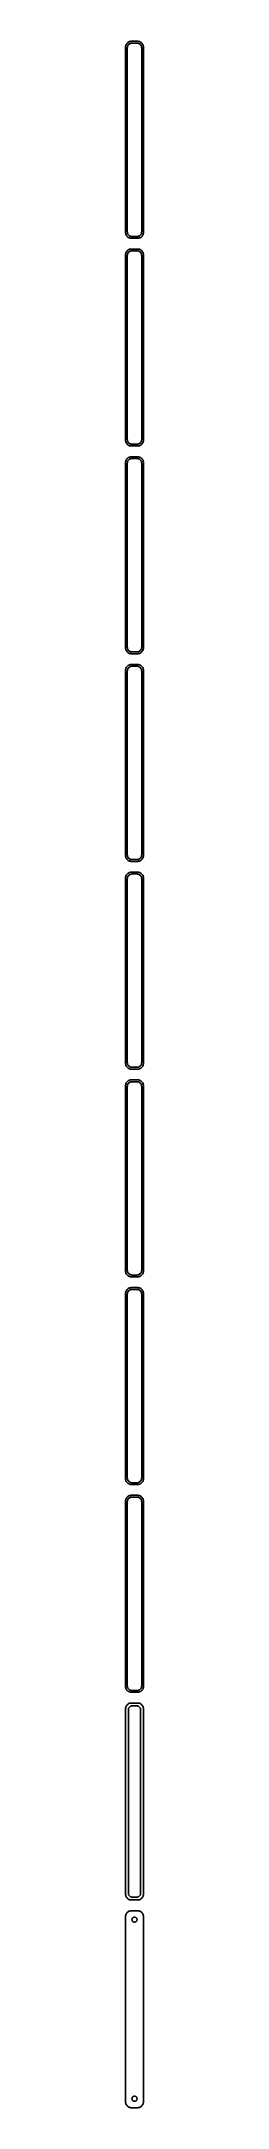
# Model space of a CAD drawing. Header units: metres. Extents: x -8 to 8, y 1658 to 3388.
import ezdxf

# ---------------------------------------------------------------- set-up
doc = ezdxf.new("R2010")
doc.units = ezdxf.units.M

msp = doc.modelspace()

# ---------------------------------------------------------------- linework, layer by layer
for p, q in [((-7.46057, 3384.13), (-7.5, 3383.5)), ((-7.5, 3383.5), (-7.5, 3228.5)), ((-7.34291, 3384.74), (-7.46057, 3384.13)), ((-7.14888, 3385.34), (-7.34291, 3384.74)), ((-6.88153, 3385.91), (-7.14888, 3385.34)), ((-6.54507, 3386.44), (-6.88153, 3385.91)), ((-6.14484, 3386.92), (-6.54507, 3386.44)), ((-5.68712, 3387.35), (-6.14484, 3386.92)), ((-6, 3383), (-5.96844, 3383.5)), ((-6, 3229), (-6, 3383)), ((-5.96844, 3383.5), (-5.87433, 3383.99)), ((-5.87433, 3383.99), (-5.7191, 3384.47)), ((-5.7191, 3384.47), (-5.50522, 3384.93)), ((-5.17912, 3387.72), (-5.68712, 3387.35)), ((-5.50522, 3384.93), (-5.23605, 3385.35)), ((-5.23605, 3385.35), (-4.91586, 3385.74)), ((-4.62889, 3388.02), (-5.17912, 3387.72)), ((-4.91586, 3385.74), (-4.54968, 3386.08)), ((-4.04507, 3388.26), (-4.62889, 3388.02)), ((-4.54968, 3386.08), (-4.1433, 3386.38)), ((-4.1433, 3386.38), (-3.70311, 3386.62)), ((-3.4369, 3388.41), (-4.04507, 3388.26)), ((-3.70311, 3386.62), (-3.23605, 3386.8)), ((-2.81395, 3388.49), (-3.4369, 3388.41)), ((-3.23605, 3386.8), (-2.74951, 3386.93)), ((2.81395, 3388.49), (-2.81395, 3388.49)), ((-2.74951, 3386.93), (-2.25116, 3386.99)), ((-2.25116, 3386.99), (2.25116, 3386.99)), ((2.25116, 3386.99), (2.74951, 3386.93)), ((2.74951, 3386.93), (3.23605, 3386.8)), ((3.4369, 3388.41), (2.81395, 3388.49)), ((3.23605, 3386.8), (3.70311, 3386.62)), ((4.04507, 3388.26), (3.4369, 3388.41)), ((3.70311, 3386.62), (4.1433, 3386.38)), ((4.62889, 3388.02), (4.04507, 3388.26)), ((4.1433, 3386.38), (4.54968, 3386.08)), ((4.54968, 3386.08), (4.91586, 3385.74)), ((5.17912, 3387.72), (4.62889, 3388.02)), ((4.91586, 3385.74), (5.23605, 3385.35)), ((5.68712, 3387.35), (5.17912, 3387.72)), ((5.23605, 3385.35), (5.50522, 3384.93)), ((5.50522, 3384.93), (5.7191, 3384.47)), ((6.14484, 3386.92), (5.68712, 3387.35)), ((5.7191, 3384.47), (5.87433, 3383.99)), ((5.87433, 3383.99), (5.96844, 3383.5)), ((5.96844, 3383.5), (6, 3383)), ((6, 3383), (6, 3229)), ((6.54507, 3386.44), (6.14484, 3386.92)), ((6.88153, 3385.91), (6.54507, 3386.44)), ((7.14888, 3385.34), (6.88153, 3385.91)), ((7.34291, 3384.74), (7.14888, 3385.34)), ((7.46057, 3384.13), (7.34291, 3384.74)), ((7.5, 3383.5), (7.46057, 3384.13)), ((7.5, 3228.5), (7.5, 3383.5)), ((-7.5, 3228.5), (-7.46057, 3227.87)), ((-7.46057, 3227.87), (-7.34291, 3227.26)), ((-7.34291, 3227.26), (-7.14888, 3226.66)), ((-7.14888, 3226.66), (-6.88153, 3226.09)), ((-6.88153, 3226.09), (-6.54507, 3225.56)), ((-6.54507, 3225.56), (-6.14484, 3225.08)), ((-6.14484, 3225.08), (-5.68712, 3224.65)), ((-5.96844, 3228.5), (-6, 3229)), ((-5.87433, 3228.01), (-5.96844, 3228.5)), ((-5.7191, 3227.53), (-5.87433, 3228.01)), ((-5.50522, 3227.07), (-5.7191, 3227.53)), ((-5.68712, 3224.65), (-5.17912, 3224.28)), ((-5.23605, 3226.65), (-5.50522, 3227.07)), ((-4.91586, 3226.26), (-5.23605, 3226.65)), ((-5.17912, 3224.28), (-4.62889, 3223.98)), ((-4.54968, 3225.92), (-4.91586, 3226.26)), ((-4.62889, 3223.98), (-4.04507, 3223.74)), ((-4.1433, 3225.62), (-4.54968, 3225.92)), ((-3.70311, 3225.38), (-4.1433, 3225.62)), ((-4.04507, 3223.74), (-3.4369, 3223.59)), ((-3.23605, 3225.2), (-3.70311, 3225.38)), ((-3.4369, 3223.59), (-2.81395, 3223.51)), ((-2.74951, 3225.07), (-3.23605, 3225.2)), ((-2.81395, 3223.51), (2.81395, 3223.51)), ((-2.25116, 3225.01), (-2.74951, 3225.07)), ((2.25116, 3225.01), (-2.25116, 3225.01)), ((2.74951, 3225.07), (2.25116, 3225.01)), ((3.23605, 3225.2), (2.74951, 3225.07)), ((2.81395, 3223.51), (3.4369, 3223.59)), ((3.70311, 3225.38), (3.23605, 3225.2)), ((3.4369, 3223.59), (4.04507, 3223.74)), ((4.1433, 3225.62), (3.70311, 3225.38)), ((4.04507, 3223.74), (4.62889, 3223.98)), ((4.54968, 3225.92), (4.1433, 3225.62)), ((4.91586, 3226.26), (4.54968, 3225.92)), ((4.62889, 3223.98), (5.17912, 3224.28)), ((5.23605, 3226.65), (4.91586, 3226.26)), ((5.17912, 3224.28), (5.68712, 3224.65)), ((5.50522, 3227.07), (5.23605, 3226.65)), ((5.7191, 3227.53), (5.50522, 3227.07)), ((5.68712, 3224.65), (6.14484, 3225.08)), ((5.87433, 3228.01), (5.7191, 3227.53)), ((5.96844, 3228.5), (5.87433, 3228.01)), ((6, 3229), (5.96844, 3228.5)), ((6.14484, 3225.08), (6.54507, 3225.56)), ((6.54507, 3225.56), (6.88153, 3226.09)), ((6.88153, 3226.09), (7.14888, 3226.66)), ((7.14888, 3226.66), (7.34291, 3227.26)), ((7.34291, 3227.26), (7.46057, 3227.87)), ((7.46057, 3227.87), (7.5, 3228.5)), ((-7.46057, 3210.13), (-7.5, 3209.5)), ((-7.5, 3209.5), (-7.5, 3054.5)), ((-7.34291, 3210.74), (-7.46057, 3210.13)), ((-7.14888, 3211.34), (-7.34291, 3210.74)), ((-6.88153, 3211.91), (-7.14888, 3211.34)), ((-6.54507, 3212.44), (-6.88153, 3211.91)), ((-6.14484, 3212.92), (-6.54507, 3212.44)), ((-5.68712, 3213.35), (-6.14484, 3212.92)), ((-6, 3209), (-5.96844, 3209.5)), ((-6, 3055), (-6, 3209)), ((-5.96844, 3209.5), (-5.87433, 3209.99)), ((-5.87433, 3209.99), (-5.7191, 3210.47)), ((-5.7191, 3210.47), (-5.50522, 3210.93)), ((-5.17912, 3213.72), (-5.68712, 3213.35)), ((-5.50522, 3210.93), (-5.23605, 3211.35)), ((-5.23605, 3211.35), (-4.91586, 3211.74)), ((-4.62889, 3214.02), (-5.17912, 3213.72)), ((-4.91586, 3211.74), (-4.54968, 3212.08)), ((-4.04507, 3214.26), (-4.62889, 3214.02)), ((-4.54968, 3212.08), (-4.1433, 3212.38)), ((-4.1433, 3212.38), (-3.70311, 3212.62)), ((-3.4369, 3214.41), (-4.04507, 3214.26)), ((-3.70311, 3212.62), (-3.23605, 3212.8)), ((-2.81395, 3214.49), (-3.4369, 3214.41)), ((-3.23605, 3212.8), (-2.74951, 3212.93)), ((2.81395, 3214.49), (-2.81395, 3214.49)), ((-2.74951, 3212.93), (-2.25116, 3212.99)), ((-2.25116, 3212.99), (2.25116, 3212.99)), ((2.25116, 3212.99), (2.74951, 3212.93)), ((2.74951, 3212.93), (3.23605, 3212.8)), ((3.4369, 3214.41), (2.81395, 3214.49)), ((3.23605, 3212.8), (3.70311, 3212.62)), ((4.04507, 3214.26), (3.4369, 3214.41)), ((3.70311, 3212.62), (4.1433, 3212.38)), ((4.62889, 3214.02), (4.04507, 3214.26)), ((4.1433, 3212.38), (4.54968, 3212.08)), ((4.54968, 3212.08), (4.91586, 3211.74)), ((5.17912, 3213.72), (4.62889, 3214.02)), ((4.91586, 3211.74), (5.23605, 3211.35)), ((5.68712, 3213.35), (5.17912, 3213.72)), ((5.23605, 3211.35), (5.50522, 3210.93)), ((5.50522, 3210.93), (5.7191, 3210.47)), ((6.14484, 3212.92), (5.68712, 3213.35)), ((5.7191, 3210.47), (5.87433, 3209.99)), ((5.87433, 3209.99), (5.96844, 3209.5)), ((5.96844, 3209.5), (6, 3209)), ((6, 3209), (6, 3055)), ((6.54507, 3212.44), (6.14484, 3212.92)), ((6.88153, 3211.91), (6.54507, 3212.44)), ((7.14888, 3211.34), (6.88153, 3211.91)), ((7.34291, 3210.74), (7.14888, 3211.34)), ((7.46057, 3210.13), (7.34291, 3210.74)), ((7.5, 3209.5), (7.46057, 3210.13)), ((7.5, 3054.5), (7.5, 3209.5)), ((-7.5, 3054.5), (-7.46057, 3053.87)), ((-7.46057, 3053.87), (-7.34291, 3053.26)), ((-7.34291, 3053.26), (-7.14888, 3052.66)), ((-7.14888, 3052.66), (-6.88153, 3052.09)), ((-6.88153, 3052.09), (-6.54507, 3051.56)), ((-6.54507, 3051.56), (-6.14484, 3051.08)), ((-6.14484, 3051.08), (-5.68712, 3050.65)), ((-5.96844, 3054.5), (-6, 3055)), ((-5.87433, 3054.01), (-5.96844, 3054.5)), ((-5.7191, 3053.53), (-5.87433, 3054.01)), ((-5.50522, 3053.07), (-5.7191, 3053.53)), ((-5.68712, 3050.65), (-5.17912, 3050.28)), ((-5.23605, 3052.65), (-5.50522, 3053.07)), ((-4.91586, 3052.26), (-5.23605, 3052.65)), ((-5.17912, 3050.28), (-4.62889, 3049.98)), ((-4.54968, 3051.92), (-4.91586, 3052.26)), ((-4.62889, 3049.98), (-4.04507, 3049.74)), ((-4.1433, 3051.62), (-4.54968, 3051.92)), ((-3.70311, 3051.38), (-4.1433, 3051.62)), ((-4.04507, 3049.74), (-3.4369, 3049.59)), ((-3.23605, 3051.2), (-3.70311, 3051.38)), ((-3.4369, 3049.59), (-2.81395, 3049.51)), ((-2.74951, 3051.07), (-3.23605, 3051.2)), ((-2.81395, 3049.51), (2.81395, 3049.51)), ((-2.25116, 3051.01), (-2.74951, 3051.07)), ((2.25116, 3051.01), (-2.25116, 3051.01)), ((2.74951, 3051.07), (2.25116, 3051.01)), ((3.23605, 3051.2), (2.74951, 3051.07)), ((2.81395, 3049.51), (3.4369, 3049.59)), ((3.70311, 3051.38), (3.23605, 3051.2)), ((3.4369, 3049.59), (4.04507, 3049.74)), ((4.1433, 3051.62), (3.70311, 3051.38)), ((4.04507, 3049.74), (4.62889, 3049.98)), ((4.54968, 3051.92), (4.1433, 3051.62)), ((4.91586, 3052.26), (4.54968, 3051.92)), ((4.62889, 3049.98), (5.17912, 3050.28)), ((5.23605, 3052.65), (4.91586, 3052.26)), ((5.17912, 3050.28), (5.68712, 3050.65)), ((5.50522, 3053.07), (5.23605, 3052.65)), ((5.7191, 3053.53), (5.50522, 3053.07)), ((5.68712, 3050.65), (6.14484, 3051.08)), ((5.87433, 3054.01), (5.7191, 3053.53)), ((5.96844, 3054.5), (5.87433, 3054.01)), ((6, 3055), (5.96844, 3054.5)), ((6.14484, 3051.08), (6.54507, 3051.56)), ((6.54507, 3051.56), (6.88153, 3052.09)), ((6.88153, 3052.09), (7.14888, 3052.66)), ((7.14888, 3052.66), (7.34291, 3053.26)), ((7.34291, 3053.26), (7.46057, 3053.87)), ((7.46057, 3053.87), (7.5, 3054.5)), ((-7.46057, 3036.13), (-7.5, 3035.5)), ((-7.5, 3035.5), (-7.5, 2880.5)), ((-7.34291, 3036.74), (-7.46057, 3036.13)), ((-7.14888, 3037.34), (-7.34291, 3036.74)), ((-6.88153, 3037.91), (-7.14888, 3037.34)), ((-6.54507, 3038.44), (-6.88153, 3037.91)), ((-6.14484, 3038.92), (-6.54507, 3038.44)), ((-5.68712, 3039.35), (-6.14484, 3038.92)), ((-6, 3035), (-5.96844, 3035.5)), ((-6, 2881), (-6, 3035)), ((-5.96844, 3035.5), (-5.87433, 3035.99)), ((-5.87433, 3035.99), (-5.7191, 3036.47)), ((-5.7191, 3036.47), (-5.50522, 3036.93)), ((-5.17912, 3039.72), (-5.68712, 3039.35)), ((-5.50522, 3036.93), (-5.23605, 3037.35)), ((-5.23605, 3037.35), (-4.91586, 3037.74)), ((-4.62889, 3040.02), (-5.17912, 3039.72)), ((-4.91586, 3037.74), (-4.54968, 3038.08)), ((-4.04507, 3040.26), (-4.62889, 3040.02)), ((-4.54968, 3038.08), (-4.1433, 3038.38)), ((-4.1433, 3038.38), (-3.70311, 3038.62)), ((-3.4369, 3040.41), (-4.04507, 3040.26)), ((-3.70311, 3038.62), (-3.23605, 3038.8)), ((-2.81395, 3040.49), (-3.4369, 3040.41)), ((-3.23605, 3038.8), (-2.74951, 3038.93)), ((2.81395, 3040.49), (-2.81395, 3040.49)), ((-2.74951, 3038.93), (-2.25116, 3038.99)), ((-2.25116, 3038.99), (2.25116, 3038.99)), ((2.25116, 3038.99), (2.74951, 3038.93)), ((2.74951, 3038.93), (3.23605, 3038.8)), ((3.4369, 3040.41), (2.81395, 3040.49)), ((3.23605, 3038.8), (3.70311, 3038.62)), ((4.04507, 3040.26), (3.4369, 3040.41)), ((3.70311, 3038.62), (4.1433, 3038.38)), ((4.62889, 3040.02), (4.04507, 3040.26)), ((4.1433, 3038.38), (4.54968, 3038.08)), ((4.54968, 3038.08), (4.91586, 3037.74)), ((5.17912, 3039.72), (4.62889, 3040.02)), ((4.91586, 3037.74), (5.23605, 3037.35)), ((5.68712, 3039.35), (5.17912, 3039.72)), ((5.23605, 3037.35), (5.50522, 3036.93)), ((5.50522, 3036.93), (5.7191, 3036.47)), ((6.14484, 3038.92), (5.68712, 3039.35)), ((5.7191, 3036.47), (5.87433, 3035.99)), ((5.87433, 3035.99), (5.96844, 3035.5)), ((5.96844, 3035.5), (6, 3035)), ((6, 3035), (6, 2881)), ((6.54507, 3038.44), (6.14484, 3038.92)), ((6.88153, 3037.91), (6.54507, 3038.44)), ((7.14888, 3037.34), (6.88153, 3037.91)), ((7.34291, 3036.74), (7.14888, 3037.34)), ((7.46057, 3036.13), (7.34291, 3036.74)), ((7.5, 3035.5), (7.46057, 3036.13)), ((7.5, 2880.5), (7.5, 3035.5)), ((-7.5, 2880.5), (-7.46057, 2879.87)), ((-7.46057, 2879.87), (-7.34291, 2879.26)), ((-7.34291, 2879.26), (-7.14888, 2878.66)), ((-7.14888, 2878.66), (-6.88153, 2878.09)), ((-6.88153, 2878.09), (-6.54507, 2877.56)), ((-6.54507, 2877.56), (-6.14484, 2877.08)), ((-6.14484, 2877.08), (-5.68712, 2876.65)), ((-5.96844, 2880.5), (-6, 2881)), ((-5.87433, 2880.01), (-5.96844, 2880.5)), ((-5.7191, 2879.53), (-5.87433, 2880.01)), ((-5.50522, 2879.07), (-5.7191, 2879.53)), ((-5.68712, 2876.65), (-5.17912, 2876.28)), ((-5.23605, 2878.65), (-5.50522, 2879.07)), ((-4.91586, 2878.26), (-5.23605, 2878.65)), ((-5.17912, 2876.28), (-4.62889, 2875.98)), ((-4.54968, 2877.92), (-4.91586, 2878.26)), ((-4.62889, 2875.98), (-4.04507, 2875.74)), ((-4.1433, 2877.62), (-4.54968, 2877.92)), ((-3.70311, 2877.38), (-4.1433, 2877.62)), ((-4.04507, 2875.74), (-3.4369, 2875.59)), ((-3.23605, 2877.2), (-3.70311, 2877.38)), ((-3.4369, 2875.59), (-2.81395, 2875.51)), ((-2.74951, 2877.07), (-3.23605, 2877.2)), ((-2.81395, 2875.51), (2.81395, 2875.51)), ((-2.25116, 2877.01), (-2.74951, 2877.07)), ((2.25116, 2877.01), (-2.25116, 2877.01)), ((2.74951, 2877.07), (2.25116, 2877.01)), ((3.23605, 2877.2), (2.74951, 2877.07)), ((2.81395, 2875.51), (3.4369, 2875.59)), ((3.70311, 2877.38), (3.23605, 2877.2)), ((3.4369, 2875.59), (4.04507, 2875.74)), ((4.1433, 2877.62), (3.70311, 2877.38)), ((4.04507, 2875.74), (4.62889, 2875.98)), ((4.54968, 2877.92), (4.1433, 2877.62)), ((4.91586, 2878.26), (4.54968, 2877.92)), ((4.62889, 2875.98), (5.17912, 2876.28)), ((5.23605, 2878.65), (4.91586, 2878.26)), ((5.17912, 2876.28), (5.68712, 2876.65)), ((5.50522, 2879.07), (5.23605, 2878.65)), ((5.7191, 2879.53), (5.50522, 2879.07)), ((5.68712, 2876.65), (6.14484, 2877.08)), ((5.87433, 2880.01), (5.7191, 2879.53)), ((5.96844, 2880.5), (5.87433, 2880.01)), ((6, 2881), (5.96844, 2880.5)), ((6.14484, 2877.08), (6.54507, 2877.56)), ((6.54507, 2877.56), (6.88153, 2878.09)), ((6.88153, 2878.09), (7.14888, 2878.66)), ((7.14888, 2878.66), (7.34291, 2879.26)), ((7.34291, 2879.26), (7.46057, 2879.87)), ((7.46057, 2879.87), (7.5, 2880.5)), ((-7.46057, 2862.13), (-7.5, 2861.5)), ((-7.5, 2861.5), (-7.5, 2706.5)), ((-7.34291, 2862.74), (-7.46057, 2862.13)), ((-7.14888, 2863.34), (-7.34291, 2862.74)), ((-6.88153, 2863.91), (-7.14888, 2863.34)), ((-6.54507, 2864.44), (-6.88153, 2863.91)), ((-6.14484, 2864.92), (-6.54507, 2864.44)), ((-5.68712, 2865.35), (-6.14484, 2864.92)), ((-6, 2861), (-5.96844, 2861.5)), ((-6, 2707), (-6, 2861)), ((-5.96844, 2861.5), (-5.87433, 2861.99)), ((-5.87433, 2861.99), (-5.7191, 2862.47)), ((-5.7191, 2862.47), (-5.50522, 2862.93)), ((-5.17912, 2865.72), (-5.68712, 2865.35)), ((-5.50522, 2862.93), (-5.23605, 2863.35)), ((-5.23605, 2863.35), (-4.91586, 2863.74)), ((-4.62889, 2866.02), (-5.17912, 2865.72)), ((-4.91586, 2863.74), (-4.54968, 2864.08)), ((-4.04507, 2866.26), (-4.62889, 2866.02)), ((-4.54968, 2864.08), (-4.1433, 2864.38)), ((-4.1433, 2864.38), (-3.70311, 2864.62)), ((-3.4369, 2866.41), (-4.04507, 2866.26)), ((-3.70311, 2864.62), (-3.23605, 2864.8)), ((-2.81395, 2866.49), (-3.4369, 2866.41)), ((-3.23605, 2864.8), (-2.74951, 2864.93)), ((2.81395, 2866.49), (-2.81395, 2866.49)), ((-2.74951, 2864.93), (-2.25116, 2864.99)), ((-2.25116, 2864.99), (2.25116, 2864.99)), ((2.25116, 2864.99), (2.74951, 2864.93)), ((2.74951, 2864.93), (3.23605, 2864.8)), ((3.4369, 2866.41), (2.81395, 2866.49)), ((3.23605, 2864.8), (3.70311, 2864.62)), ((4.04507, 2866.26), (3.4369, 2866.41)), ((3.70311, 2864.62), (4.1433, 2864.38)), ((4.62889, 2866.02), (4.04507, 2866.26)), ((4.1433, 2864.38), (4.54968, 2864.08)), ((4.54968, 2864.08), (4.91586, 2863.74)), ((5.17912, 2865.72), (4.62889, 2866.02)), ((4.91586, 2863.74), (5.23605, 2863.35)), ((5.68712, 2865.35), (5.17912, 2865.72)), ((5.23605, 2863.35), (5.50522, 2862.93)), ((5.50522, 2862.93), (5.7191, 2862.47)), ((6.14484, 2864.92), (5.68712, 2865.35)), ((5.7191, 2862.47), (5.87433, 2861.99)), ((5.87433, 2861.99), (5.96844, 2861.5)), ((5.96844, 2861.5), (6, 2861)), ((6, 2861), (6, 2707)), ((6.54507, 2864.44), (6.14484, 2864.92)), ((6.88153, 2863.91), (6.54507, 2864.44)), ((7.14888, 2863.34), (6.88153, 2863.91)), ((7.34291, 2862.74), (7.14888, 2863.34)), ((7.46057, 2862.13), (7.34291, 2862.74)), ((7.5, 2861.5), (7.46057, 2862.13)), ((7.5, 2706.5), (7.5, 2861.5)), ((-7.5, 2706.5), (-7.46057, 2705.87)), ((-7.46057, 2705.87), (-7.34291, 2705.26)), ((-7.34291, 2705.26), (-7.14888, 2704.66)), ((-7.14888, 2704.66), (-6.88153, 2704.09)), ((-6.88153, 2704.09), (-6.54507, 2703.56)), ((-6.54507, 2703.56), (-6.14484, 2703.08)), ((-6.14484, 2703.08), (-5.68712, 2702.65)), ((-5.96844, 2706.5), (-6, 2707)), ((-5.87433, 2706.01), (-5.96844, 2706.5)), ((-5.7191, 2705.53), (-5.87433, 2706.01)), ((-5.50522, 2705.07), (-5.7191, 2705.53)), ((-5.68712, 2702.65), (-5.17912, 2702.28)), ((-5.23605, 2704.65), (-5.50522, 2705.07)), ((-4.91586, 2704.26), (-5.23605, 2704.65)), ((-5.17912, 2702.28), (-4.62889, 2701.98)), ((-4.54968, 2703.92), (-4.91586, 2704.26)), ((-4.62889, 2701.98), (-4.04507, 2701.74)), ((-4.1433, 2703.62), (-4.54968, 2703.92)), ((-3.70311, 2703.38), (-4.1433, 2703.62)), ((-4.04507, 2701.74), (-3.4369, 2701.59)), ((-3.23605, 2703.2), (-3.70311, 2703.38)), ((-3.4369, 2701.59), (-2.81395, 2701.51)), ((-2.74951, 2703.07), (-3.23605, 2703.2)), ((-2.81395, 2701.51), (2.81395, 2701.51)), ((-2.25116, 2703.01), (-2.74951, 2703.07)), ((2.25116, 2703.01), (-2.25116, 2703.01)), ((2.74951, 2703.07), (2.25116, 2703.01)), ((3.23605, 2703.2), (2.74951, 2703.07)), ((2.81395, 2701.51), (3.4369, 2701.59)), ((3.70311, 2703.38), (3.23605, 2703.2)), ((3.4369, 2701.59), (4.04507, 2701.74)), ((4.1433, 2703.62), (3.70311, 2703.38)), ((4.04507, 2701.74), (4.62889, 2701.98)), ((4.54968, 2703.92), (4.1433, 2703.62)), ((4.91586, 2704.26), (4.54968, 2703.92)), ((4.62889, 2701.98), (5.17912, 2702.28)), ((5.23605, 2704.65), (4.91586, 2704.26)), ((5.17912, 2702.28), (5.68712, 2702.65)), ((5.50522, 2705.07), (5.23605, 2704.65)), ((5.7191, 2705.53), (5.50522, 2705.07)), ((5.68712, 2702.65), (6.14484, 2703.08)), ((5.87433, 2706.01), (5.7191, 2705.53)), ((5.96844, 2706.5), (5.87433, 2706.01)), ((6, 2707), (5.96844, 2706.5)), ((6.14484, 2703.08), (6.54507, 2703.56)), ((6.54507, 2703.56), (6.88153, 2704.09)), ((6.88153, 2704.09), (7.14888, 2704.66)), ((7.14888, 2704.66), (7.34291, 2705.26)), ((7.34291, 2705.26), (7.46057, 2705.87)), ((7.46057, 2705.87), (7.5, 2706.5)), ((-7.46057, 2688.13), (-7.5, 2687.5)), ((-7.5, 2687.5), (-7.5, 2532.5)), ((-7.34291, 2688.74), (-7.46057, 2688.13)), ((-7.14888, 2689.34), (-7.34291, 2688.74)), ((-6.88153, 2689.91), (-7.14888, 2689.34)), ((-6.54507, 2690.44), (-6.88153, 2689.91)), ((-6.14484, 2690.92), (-6.54507, 2690.44)), ((-5.68712, 2691.35), (-6.14484, 2690.92)), ((-6, 2687), (-5.96844, 2687.5)), ((-6, 2533), (-6, 2687)), ((-5.96844, 2687.5), (-5.87433, 2687.99)), ((-5.87433, 2687.99), (-5.7191, 2688.47)), ((-5.7191, 2688.47), (-5.50522, 2688.93)), ((-5.17912, 2691.72), (-5.68712, 2691.35)), ((-5.50522, 2688.93), (-5.23605, 2689.35)), ((-5.23605, 2689.35), (-4.91586, 2689.74)), ((-4.62889, 2692.02), (-5.17912, 2691.72)), ((-4.91586, 2689.74), (-4.54968, 2690.08)), ((-4.04507, 2692.26), (-4.62889, 2692.02)), ((-4.54968, 2690.08), (-4.1433, 2690.38)), ((-4.1433, 2690.38), (-3.70311, 2690.62)), ((-3.4369, 2692.41), (-4.04507, 2692.26)), ((-3.70311, 2690.62), (-3.23605, 2690.8)), ((-2.81395, 2692.49), (-3.4369, 2692.41)), ((-3.23605, 2690.8), (-2.74951, 2690.93)), ((2.81395, 2692.49), (-2.81395, 2692.49)), ((-2.74951, 2690.93), (-2.25116, 2690.99)), ((-2.25116, 2690.99), (2.25116, 2690.99)), ((2.25116, 2690.99), (2.74951, 2690.93)), ((2.74951, 2690.93), (3.23605, 2690.8)), ((3.4369, 2692.41), (2.81395, 2692.49)), ((3.23605, 2690.8), (3.70311, 2690.62)), ((4.04507, 2692.26), (3.4369, 2692.41)), ((3.70311, 2690.62), (4.1433, 2690.38)), ((4.62889, 2692.02), (4.04507, 2692.26)), ((4.1433, 2690.38), (4.54968, 2690.08)), ((4.54968, 2690.08), (4.91586, 2689.74)), ((5.17912, 2691.72), (4.62889, 2692.02)), ((4.91586, 2689.74), (5.23605, 2689.35)), ((5.68712, 2691.35), (5.17912, 2691.72)), ((5.23605, 2689.35), (5.50522, 2688.93)), ((5.50522, 2688.93), (5.7191, 2688.47)), ((6.14484, 2690.92), (5.68712, 2691.35)), ((5.7191, 2688.47), (5.87433, 2687.99)), ((5.87433, 2687.99), (5.96844, 2687.5)), ((5.96844, 2687.5), (6, 2687)), ((6, 2687), (6, 2533)), ((6.54507, 2690.44), (6.14484, 2690.92)), ((6.88153, 2689.91), (6.54507, 2690.44)), ((7.14888, 2689.34), (6.88153, 2689.91)), ((7.34291, 2688.74), (7.14888, 2689.34)), ((7.46057, 2688.13), (7.34291, 2688.74)), ((7.5, 2687.5), (7.46057, 2688.13)), ((7.5, 2532.5), (7.5, 2687.5)), ((-7.5, 2532.5), (-7.46057, 2531.87)), ((-7.46057, 2531.87), (-7.34291, 2531.26)), ((-7.34291, 2531.26), (-7.14888, 2530.66)), ((-7.14888, 2530.66), (-6.88153, 2530.09)), ((-6.88153, 2530.09), (-6.54507, 2529.56)), ((-6.54507, 2529.56), (-6.14484, 2529.08)), ((-6.14484, 2529.08), (-5.68712, 2528.65)), ((-5.96844, 2532.5), (-6, 2533)), ((-5.87433, 2532.01), (-5.96844, 2532.5)), ((-5.7191, 2531.53), (-5.87433, 2532.01)), ((-5.50522, 2531.07), (-5.7191, 2531.53)), ((-5.68712, 2528.65), (-5.17912, 2528.28)), ((-5.23605, 2530.65), (-5.50522, 2531.07)), ((-4.91586, 2530.26), (-5.23605, 2530.65)), ((-5.17912, 2528.28), (-4.62889, 2527.98)), ((-4.54968, 2529.92), (-4.91586, 2530.26)), ((-4.62889, 2527.98), (-4.04507, 2527.74)), ((-4.1433, 2529.62), (-4.54968, 2529.92)), ((-3.70311, 2529.38), (-4.1433, 2529.62)), ((-4.04507, 2527.74), (-3.4369, 2527.59)), ((-3.23605, 2529.2), (-3.70311, 2529.38)), ((-3.4369, 2527.59), (-2.81395, 2527.51)), ((-2.74951, 2529.07), (-3.23605, 2529.2)), ((-2.81395, 2527.51), (2.81395, 2527.51)), ((-2.25116, 2529.01), (-2.74951, 2529.07)), ((2.25116, 2529.01), (-2.25116, 2529.01)), ((2.74951, 2529.07), (2.25116, 2529.01)), ((3.23605, 2529.2), (2.74951, 2529.07)), ((2.81395, 2527.51), (3.4369, 2527.59)), ((3.70311, 2529.38), (3.23605, 2529.2)), ((3.4369, 2527.59), (4.04507, 2527.74)), ((4.1433, 2529.62), (3.70311, 2529.38)), ((4.04507, 2527.74), (4.62889, 2527.98)), ((4.54968, 2529.92), (4.1433, 2529.62)), ((4.91586, 2530.26), (4.54968, 2529.92)), ((4.62889, 2527.98), (5.17912, 2528.28)), ((5.23605, 2530.65), (4.91586, 2530.26)), ((5.17912, 2528.28), (5.68712, 2528.65)), ((5.50522, 2531.07), (5.23605, 2530.65)), ((5.7191, 2531.53), (5.50522, 2531.07)), ((5.68712, 2528.65), (6.14484, 2529.08)), ((5.87433, 2532.01), (5.7191, 2531.53)), ((5.96844, 2532.5), (5.87433, 2532.01)), ((6, 2533), (5.96844, 2532.5)), ((6.14484, 2529.08), (6.54507, 2529.56)), ((6.54507, 2529.56), (6.88153, 2530.09)), ((6.88153, 2530.09), (7.14888, 2530.66)), ((7.14888, 2530.66), (7.34291, 2531.26)), ((7.34291, 2531.26), (7.46057, 2531.87)), ((7.46057, 2531.87), (7.5, 2532.5)), ((-7.46057, 2514.13), (-7.5, 2513.5)), ((-7.5, 2513.5), (-7.5, 2358.5)), ((-7.34291, 2514.74), (-7.46057, 2514.13)), ((-7.14888, 2515.34), (-7.34291, 2514.74)), ((-6.88153, 2515.91), (-7.14888, 2515.34)), ((-6.54507, 2516.44), (-6.88153, 2515.91)), ((-6.14484, 2516.92), (-6.54507, 2516.44)), ((-5.68712, 2517.35), (-6.14484, 2516.92)), ((-6, 2513), (-5.96844, 2513.5)), ((-6, 2359), (-6, 2513)), ((-5.96844, 2513.5), (-5.87433, 2513.99)), ((-5.87433, 2513.99), (-5.7191, 2514.47)), ((-5.7191, 2514.47), (-5.50522, 2514.93)), ((-5.17912, 2517.72), (-5.68712, 2517.35)), ((-5.50522, 2514.93), (-5.23605, 2515.35)), ((-5.23605, 2515.35), (-4.91586, 2515.74)), ((-4.62889, 2518.02), (-5.17912, 2517.72)), ((-4.91586, 2515.74), (-4.54968, 2516.08)), ((-4.04507, 2518.26), (-4.62889, 2518.02)), ((-4.54968, 2516.08), (-4.1433, 2516.38)), ((-4.1433, 2516.38), (-3.70311, 2516.62)), ((-3.4369, 2518.41), (-4.04507, 2518.26)), ((-3.70311, 2516.62), (-3.23605, 2516.8)), ((-2.81395, 2518.49), (-3.4369, 2518.41)), ((-3.23605, 2516.8), (-2.74951, 2516.93)), ((2.81395, 2518.49), (-2.81395, 2518.49)), ((-2.74951, 2516.93), (-2.25116, 2516.99)), ((-2.25116, 2516.99), (2.25116, 2516.99)), ((2.25116, 2516.99), (2.74951, 2516.93)), ((2.74951, 2516.93), (3.23605, 2516.8)), ((3.4369, 2518.41), (2.81395, 2518.49)), ((3.23605, 2516.8), (3.70311, 2516.62)), ((4.04507, 2518.26), (3.4369, 2518.41)), ((3.70311, 2516.62), (4.1433, 2516.38)), ((4.62889, 2518.02), (4.04507, 2518.26)), ((4.1433, 2516.38), (4.54968, 2516.08)), ((4.54968, 2516.08), (4.91586, 2515.74)), ((5.17912, 2517.72), (4.62889, 2518.02)), ((4.91586, 2515.74), (5.23605, 2515.35)), ((5.68712, 2517.35), (5.17912, 2517.72)), ((5.23605, 2515.35), (5.50522, 2514.93)), ((5.50522, 2514.93), (5.7191, 2514.47)), ((6.14484, 2516.92), (5.68712, 2517.35)), ((5.7191, 2514.47), (5.87433, 2513.99)), ((5.87433, 2513.99), (5.96844, 2513.5)), ((5.96844, 2513.5), (6, 2513)), ((6, 2513), (6, 2359)), ((6.54507, 2516.44), (6.14484, 2516.92)), ((6.88153, 2515.91), (6.54507, 2516.44)), ((7.14888, 2515.34), (6.88153, 2515.91)), ((7.34291, 2514.74), (7.14888, 2515.34)), ((7.46057, 2514.13), (7.34291, 2514.74)), ((7.5, 2513.5), (7.46057, 2514.13)), ((7.5, 2358.5), (7.5, 2513.5)), ((-7.5, 2358.5), (-7.46057, 2357.87)), ((-7.46057, 2357.87), (-7.34291, 2357.26)), ((-7.34291, 2357.26), (-7.14888, 2356.66)), ((-7.14888, 2356.66), (-6.88153, 2356.09)), ((-6.88153, 2356.09), (-6.54507, 2355.56)), ((-6.54507, 2355.56), (-6.14484, 2355.08)), ((-6.14484, 2355.08), (-5.68712, 2354.65)), ((-5.96844, 2358.5), (-6, 2359)), ((-5.87433, 2358.01), (-5.96844, 2358.5)), ((-5.7191, 2357.53), (-5.87433, 2358.01)), ((-5.50522, 2357.07), (-5.7191, 2357.53)), ((-5.68712, 2354.65), (-5.17912, 2354.28)), ((-5.23605, 2356.65), (-5.50522, 2357.07)), ((-4.91586, 2356.26), (-5.23605, 2356.65)), ((-5.17912, 2354.28), (-4.62889, 2353.98)), ((-4.54968, 2355.92), (-4.91586, 2356.26)), ((-4.1433, 2355.62), (-4.54968, 2355.92)), ((-3.70311, 2355.38), (-4.1433, 2355.62)), ((-3.23605, 2355.2), (-3.70311, 2355.38)), ((-2.74951, 2355.07), (-3.23605, 2355.2)), ((-2.25116, 2355.01), (-2.74951, 2355.07)), ((2.25116, 2355.01), (-2.25116, 2355.01)), ((2.74951, 2355.07), (2.25116, 2355.01)), ((3.23605, 2355.2), (2.74951, 2355.07)), ((3.70311, 2355.38), (3.23605, 2355.2)), ((4.1433, 2355.62), (3.70311, 2355.38)), ((4.54968, 2355.92), (4.1433, 2355.62)), ((4.91586, 2356.26), (4.54968, 2355.92)), ((4.62889, 2353.98), (5.17912, 2354.28)), ((5.23605, 2356.65), (4.91586, 2356.26)), ((5.17912, 2354.28), (5.68712, 2354.65)), ((5.50522, 2357.07), (5.23605, 2356.65)), ((5.7191, 2357.53), (5.50522, 2357.07)), ((5.68712, 2354.65), (6.14484, 2355.08)), ((5.87433, 2358.01), (5.7191, 2357.53)), ((5.96844, 2358.5), (5.87433, 2358.01)), ((6, 2359), (5.96844, 2358.5)), ((6.14484, 2355.08), (6.54507, 2355.56)), ((6.54507, 2355.56), (6.88153, 2356.09)), ((6.88153, 2356.09), (7.14888, 2356.66)), ((7.14888, 2356.66), (7.34291, 2357.26)), ((7.34291, 2357.26), (7.46057, 2357.87)), ((7.46057, 2357.87), (7.5, 2358.5)), ((-7.46057, 2340.13), (-7.5, 2339.5)), ((-7.5, 2339.5), (-7.5, 2184.5)), ((-7.34291, 2340.74), (-7.46057, 2340.13)), ((-7.14888, 2341.34), (-7.34291, 2340.74)), ((-6.88153, 2341.91), (-7.14888, 2341.34)), ((-6.54507, 2342.44), (-6.88153, 2341.91)), ((-6.14484, 2342.92), (-6.54507, 2342.44)), ((-5.68712, 2343.35), (-6.14484, 2342.92)), ((-6, 2339), (-5.96844, 2339.5)), ((-6, 2185), (-6, 2339)), ((-5.96844, 2339.5), (-5.87433, 2339.99)), ((-5.87433, 2339.99), (-5.7191, 2340.47)), ((-5.7191, 2340.47), (-5.50522, 2340.93)), ((-5.17912, 2343.72), (-5.68712, 2343.35)), ((-5.50522, 2340.93), (-5.23605, 2341.35)), ((-5.23605, 2341.35), (-4.91586, 2341.74)), ((-4.62889, 2344.02), (-5.17912, 2343.72)), ((-4.91586, 2341.74), (-4.54968, 2342.08)), ((-4.62889, 2353.98), (-4.04507, 2353.74)), ((-4.04507, 2344.26), (-4.62889, 2344.02)), ((-4.54968, 2342.08), (-4.1433, 2342.38)), ((-4.1433, 2342.38), (-3.70311, 2342.62)), ((-4.04507, 2353.74), (-3.4369, 2353.59)), ((-3.4369, 2344.41), (-4.04507, 2344.26)), ((-3.70311, 2342.62), (-3.23605, 2342.8)), ((-3.4369, 2353.59), (-2.81395, 2353.51)), ((-2.81395, 2344.49), (-3.4369, 2344.41)), ((-3.23605, 2342.8), (-2.74951, 2342.93)), ((-2.81395, 2353.51), (2.81395, 2353.51)), ((2.81395, 2344.49), (-2.81395, 2344.49)), ((-2.74951, 2342.93), (-2.25116, 2342.99)), ((-2.25116, 2342.99), (2.25116, 2342.99)), ((2.25116, 2342.99), (2.74951, 2342.93)), ((2.74951, 2342.93), (3.23605, 2342.8)), ((2.81395, 2353.51), (3.4369, 2353.59)), ((3.4369, 2344.41), (2.81395, 2344.49)), ((3.23605, 2342.8), (3.70311, 2342.62)), ((3.4369, 2353.59), (4.04507, 2353.74)), ((4.04507, 2344.26), (3.4369, 2344.41)), ((3.70311, 2342.62), (4.1433, 2342.38)), ((4.04507, 2353.74), (4.62889, 2353.98)), ((4.62889, 2344.02), (4.04507, 2344.26)), ((4.1433, 2342.38), (4.54968, 2342.08)), ((4.54968, 2342.08), (4.91586, 2341.74)), ((5.17912, 2343.72), (4.62889, 2344.02)), ((4.91586, 2341.74), (5.23605, 2341.35)), ((5.68712, 2343.35), (5.17912, 2343.72)), ((5.23605, 2341.35), (5.50522, 2340.93)), ((5.50522, 2340.93), (5.7191, 2340.47)), ((6.14484, 2342.92), (5.68712, 2343.35)), ((5.7191, 2340.47), (5.87433, 2339.99)), ((5.87433, 2339.99), (5.96844, 2339.5)), ((5.96844, 2339.5), (6, 2339)), ((6, 2339), (6, 2185)), ((6.54507, 2342.44), (6.14484, 2342.92)), ((6.88153, 2341.91), (6.54507, 2342.44)), ((7.14888, 2341.34), (6.88153, 2341.91)), ((7.34291, 2340.74), (7.14888, 2341.34)), ((7.46057, 2340.13), (7.34291, 2340.74)), ((7.5, 2339.5), (7.46057, 2340.13)), ((7.5, 2184.5), (7.5, 2339.5)), ((-7.5, 2184.5), (-7.46057, 2183.87)), ((-7.46057, 2183.87), (-7.34291, 2183.26)), ((-7.34291, 2183.26), (-7.14888, 2182.66)), ((-7.14888, 2182.66), (-6.88153, 2182.09)), ((-6.88153, 2182.09), (-6.54507, 2181.56)), ((-6.54507, 2181.56), (-6.14484, 2181.08)), ((-6.14484, 2181.08), (-5.68712, 2180.65)), ((-5.96844, 2184.5), (-6, 2185)), ((-5.87433, 2184.01), (-5.96844, 2184.5)), ((-5.7191, 2183.53), (-5.87433, 2184.01)), ((-5.50522, 2183.07), (-5.7191, 2183.53)), ((-5.23605, 2182.65), (-5.50522, 2183.07)), ((-4.91586, 2182.26), (-5.23605, 2182.65)), ((-4.54968, 2181.92), (-4.91586, 2182.26)), ((-4.1433, 2181.62), (-4.54968, 2181.92)), ((-3.70311, 2181.38), (-4.1433, 2181.62)), ((-3.23605, 2181.2), (-3.70311, 2181.38)), ((-2.74951, 2181.07), (-3.23605, 2181.2)), ((-2.25116, 2181.01), (-2.74951, 2181.07)), ((2.74951, 2181.07), (2.25116, 2181.01)), ((3.23605, 2181.2), (2.74951, 2181.07)), ((3.70311, 2181.38), (3.23605, 2181.2)), ((4.1433, 2181.62), (3.70311, 2181.38)), ((4.54968, 2181.92), (4.1433, 2181.62)), ((4.91586, 2182.26), (4.54968, 2181.92)), ((5.23605, 2182.65), (4.91586, 2182.26)), ((5.50522, 2183.07), (5.23605, 2182.65)), ((5.7191, 2183.53), (5.50522, 2183.07)), ((5.68712, 2180.65), (6.14484, 2181.08)), ((5.87433, 2184.01), (5.7191, 2183.53)), ((5.96844, 2184.5), (5.87433, 2184.01)), ((6, 2185), (5.96844, 2184.5)), ((6.14484, 2181.08), (6.54507, 2181.56)), ((6.54507, 2181.56), (6.88153, 2182.09)), ((6.88153, 2182.09), (7.14888, 2182.66)), ((7.14888, 2182.66), (7.34291, 2183.26)), ((7.34291, 2183.26), (7.46057, 2183.87)), ((7.46057, 2183.87), (7.5, 2184.5)), ((-7.46057, 2166.13), (-7.5, 2165.5)), ((-7.5, 2165.5), (-7.5, 2010.5)), ((-7.34291, 2166.74), (-7.46057, 2166.13)), ((-7.14888, 2167.34), (-7.34291, 2166.74)), ((-6.88153, 2167.91), (-7.14888, 2167.34)), ((-6.54507, 2168.44), (-6.88153, 2167.91)), ((-6.14484, 2168.92), (-6.54507, 2168.44)), ((-5.68712, 2169.35), (-6.14484, 2168.92)), ((-6, 2165), (-5.96844, 2165.5)), ((-6, 2011), (-6, 2165)), ((-5.96844, 2165.5), (-5.87433, 2165.99)), ((-5.87433, 2165.99), (-5.7191, 2166.47)), ((-5.7191, 2166.47), (-5.50522, 2166.93)), ((-5.68712, 2180.65), (-5.17912, 2180.28)), ((-5.17912, 2169.72), (-5.68712, 2169.35)), ((-5.50522, 2166.93), (-5.23605, 2167.35)), ((-5.23605, 2167.35), (-4.91586, 2167.74)), ((-5.17912, 2180.28), (-4.62889, 2179.98)), ((-4.62889, 2170.02), (-5.17912, 2169.72)), ((-4.91586, 2167.74), (-4.54968, 2168.08)), ((-4.62889, 2179.98), (-4.04507, 2179.74)), ((-4.04507, 2170.26), (-4.62889, 2170.02)), ((-4.54968, 2168.08), (-4.1433, 2168.38)), ((-4.1433, 2168.38), (-3.70311, 2168.62)), ((-4.04507, 2179.74), (-3.4369, 2179.59)), ((-3.4369, 2170.41), (-4.04507, 2170.26)), ((-3.70311, 2168.62), (-3.23605, 2168.8)), ((-3.4369, 2179.59), (-2.81395, 2179.51)), ((-2.81395, 2170.49), (-3.4369, 2170.41)), ((-3.23605, 2168.8), (-2.74951, 2168.93)), ((-2.81395, 2179.51), (2.81395, 2179.51)), ((2.81395, 2170.49), (-2.81395, 2170.49)), ((-2.74951, 2168.93), (-2.25116, 2168.99)), ((2.25116, 2181.01), (-2.25116, 2181.01)), ((-2.25116, 2168.99), (2.25116, 2168.99)), ((2.25116, 2168.99), (2.74951, 2168.93)), ((2.74951, 2168.93), (3.23605, 2168.8)), ((2.81395, 2179.51), (3.4369, 2179.59)), ((3.4369, 2170.41), (2.81395, 2170.49)), ((3.23605, 2168.8), (3.70311, 2168.62)), ((3.4369, 2179.59), (4.04507, 2179.74)), ((4.04507, 2170.26), (3.4369, 2170.41)), ((3.70311, 2168.62), (4.1433, 2168.38)), ((4.04507, 2179.74), (4.62889, 2179.98)), ((4.62889, 2170.02), (4.04507, 2170.26)), ((4.1433, 2168.38), (4.54968, 2168.08)), ((4.54968, 2168.08), (4.91586, 2167.74)), ((4.62889, 2179.98), (5.17912, 2180.28)), ((5.17912, 2169.72), (4.62889, 2170.02)), ((4.91586, 2167.74), (5.23605, 2167.35)), ((5.17912, 2180.28), (5.68712, 2180.65)), ((5.68712, 2169.35), (5.17912, 2169.72)), ((5.23605, 2167.35), (5.50522, 2166.93)), ((5.50522, 2166.93), (5.7191, 2166.47)), ((6.14484, 2168.92), (5.68712, 2169.35)), ((5.7191, 2166.47), (5.87433, 2165.99)), ((5.87433, 2165.99), (5.96844, 2165.5)), ((5.96844, 2165.5), (6, 2165)), ((6, 2165), (6, 2011)), ((6.54507, 2168.44), (6.14484, 2168.92)), ((6.88153, 2167.91), (6.54507, 2168.44)), ((7.14888, 2167.34), (6.88153, 2167.91)), ((7.34291, 2166.74), (7.14888, 2167.34)), ((7.46057, 2166.13), (7.34291, 2166.74)), ((7.5, 2165.5), (7.46057, 2166.13)), ((7.5, 2010.5), (7.5, 2165.5)), ((-7.5, 2010.5), (-7.46057, 2009.87)), ((-7.46057, 2009.87), (-7.34291, 2009.26)), ((-7.34291, 2009.26), (-7.14888, 2008.66)), ((-7.14888, 2008.66), (-6.88153, 2008.09)), ((-6.88153, 2008.09), (-6.54507, 2007.56)), ((-5.96844, 2010.5), (-6, 2011)), ((-5.87433, 2010.01), (-5.96844, 2010.5)), ((-5.7191, 2009.53), (-5.87433, 2010.01)), ((-5.50522, 2009.07), (-5.7191, 2009.53)), ((-5.23605, 2008.65), (-5.50522, 2009.07)), ((-4.91586, 2008.26), (-5.23605, 2008.65)), ((-4.54968, 2007.92), (-4.91586, 2008.26)), ((4.91586, 2008.26), (4.54968, 2007.92)), ((5.23605, 2008.65), (4.91586, 2008.26)), ((5.50522, 2009.07), (5.23605, 2008.65)), ((5.7191, 2009.53), (5.50522, 2009.07)), ((5.87433, 2010.01), (5.7191, 2009.53)), ((5.96844, 2010.5), (5.87433, 2010.01)), ((6, 2011), (5.96844, 2010.5)), ((6.54507, 2007.56), (6.88153, 2008.09)), ((6.88153, 2008.09), (7.14888, 2008.66)), ((7.14888, 2008.66), (7.34291, 2009.26)), ((7.34291, 2009.26), (7.46057, 2009.87)), ((7.46057, 2009.87), (7.5, 2010.5)), ((-7.46057, 1992.13), (-7.5, 1991.5)), ((-7.5, 1991.5), (-7.5, 1836.5)), ((-7.34291, 1992.74), (-7.46057, 1992.13)), ((-7.14888, 1993.34), (-7.34291, 1992.74)), ((-6.88153, 1993.91), (-7.14888, 1993.34)), ((-6.54507, 1994.44), (-6.88153, 1993.91)), ((-6.54507, 2007.56), (-6.14484, 2007.08)), ((-6.14484, 1994.92), (-6.54507, 1994.44)), ((-6.14484, 2007.08), (-5.68712, 2006.65)), ((-5.68712, 1995.35), (-6.14484, 1994.92)), ((-5.68712, 2006.65), (-5.17912, 2006.28)), ((-5.17912, 1995.72), (-5.68712, 1995.35)), ((-5.17912, 2006.28), (-4.62889, 2005.98)), ((-4.62889, 1996.02), (-5.17912, 1995.72)), ((-5.11292, 1991), (-5.08836, 1991.39)), ((-5.11292, 1837), (-5.11292, 1991)), ((-5.08836, 1991.39), (-5.01512, 1991.77)), ((-5.01512, 1991.77), (-4.89432, 1992.15)), ((-4.89432, 1992.15), (-4.72786, 1992.5)), ((-4.72786, 1992.5), (-4.5184, 1992.83)), ((-4.62889, 2005.98), (-4.04507, 2005.74)), ((-4.04507, 1996.26), (-4.62889, 1996.02)), ((-4.1433, 2007.62), (-4.54968, 2007.92)), ((-4.5184, 1992.83), (-4.26921, 1993.13)), ((-4.26921, 1993.13), (-3.98424, 1993.4)), ((-3.70311, 2007.38), (-4.1433, 2007.62)), ((-4.04507, 2005.74), (-3.4369, 2005.59)), ((-3.4369, 1996.41), (-4.04507, 1996.26)), ((-3.98424, 1993.4), (-3.66798, 1993.63)), ((-3.23605, 2007.2), (-3.70311, 2007.38)), ((-3.66798, 1993.63), (-3.32541, 1993.82)), ((-3.4369, 2005.59), (-2.81395, 2005.51)), ((-2.81395, 1996.49), (-3.4369, 1996.41)), ((-3.32541, 1993.82), (-2.96194, 1993.96)), ((-2.74951, 2007.07), (-3.23605, 2007.2)), ((-2.96194, 1993.96), (-2.5833, 1994.06)), ((-2.81395, 2005.51), (2.81395, 2005.51)), ((2.81395, 1996.49), (-2.81395, 1996.49)), ((-2.25116, 2007.01), (-2.74951, 2007.07)), ((-2.5833, 1994.06), (-2.19545, 1994.11)), ((2.25116, 2007.01), (-2.25116, 2007.01)), ((-2.19545, 1994.11), (2.19545, 1994.11)), ((2.19545, 1994.11), (2.5833, 1994.06)), ((2.74951, 2007.07), (2.25116, 2007.01)), ((2.5833, 1994.06), (2.96194, 1993.96)), ((3.23605, 2007.2), (2.74951, 2007.07)), ((2.81395, 2005.51), (3.4369, 2005.59)), ((3.4369, 1996.41), (2.81395, 1996.49)), ((2.96194, 1993.96), (3.32541, 1993.82)), ((3.70311, 2007.38), (3.23605, 2007.2)), ((3.32541, 1993.82), (3.66798, 1993.63)), ((3.4369, 2005.59), (4.04507, 2005.74)), ((4.04507, 1996.26), (3.4369, 1996.41)), ((3.66798, 1993.63), (3.98424, 1993.4)), ((4.1433, 2007.62), (3.70311, 2007.38)), ((3.98424, 1993.4), (4.26921, 1993.13)), ((4.04507, 2005.74), (4.62889, 2005.98)), ((4.62889, 1996.02), (4.04507, 1996.26)), ((4.54968, 2007.92), (4.1433, 2007.62)), ((4.26921, 1993.13), (4.5184, 1992.83)), ((4.5184, 1992.83), (4.72786, 1992.5)), ((4.62889, 2005.98), (5.17912, 2006.28)), ((5.17912, 1995.72), (4.62889, 1996.02)), ((4.72786, 1992.5), (4.89432, 1992.15)), ((4.89432, 1992.15), (5.01512, 1991.77)), ((5.01512, 1991.77), (5.08836, 1991.39)), ((5.08836, 1991.39), (5.11292, 1991)), ((5.11292, 1991), (5.11292, 1837)), ((5.17912, 2006.28), (5.68712, 2006.65)), ((5.68712, 1995.35), (5.17912, 1995.72)), ((5.68712, 2006.65), (6.14484, 2007.08)), ((6.14484, 1994.92), (5.68712, 1995.35)), ((6.14484, 2007.08), (6.54507, 2007.56)), ((6.54507, 1994.44), (6.14484, 1994.92)), ((6.88153, 1993.91), (6.54507, 1994.44)), ((7.14888, 1993.34), (6.88153, 1993.91)), ((7.34291, 1992.74), (7.14888, 1993.34)), ((7.46057, 1992.13), (7.34291, 1992.74)), ((7.5, 1991.5), (7.46057, 1992.13)), ((7.5, 1836.5), (7.5, 1991.5)), ((-7.5, 1836.5), (-7.46057, 1835.87)), ((-7.46057, 1835.87), (-7.34291, 1835.26)), ((-7.34291, 1835.26), (-7.14888, 1834.66)), ((-5.08836, 1836.61), (-5.11292, 1837)), ((-5.01512, 1836.23), (-5.08836, 1836.61)), ((-4.89432, 1835.85), (-5.01512, 1836.23)), ((-4.72786, 1835.5), (-4.89432, 1835.85)), ((-4.5184, 1835.17), (-4.72786, 1835.5)), ((-4.26921, 1834.87), (-4.5184, 1835.17)), ((-3.98424, 1834.6), (-4.26921, 1834.87)), ((4.26921, 1834.87), (3.98424, 1834.6)), ((4.5184, 1835.17), (4.26921, 1834.87)), ((4.72786, 1835.5), (4.5184, 1835.17)), ((4.89432, 1835.85), (4.72786, 1835.5)), ((5.01512, 1836.23), (4.89432, 1835.85)), ((5.08836, 1836.61), (5.01512, 1836.23)), ((5.11292, 1837), (5.08836, 1836.61)), ((7.14888, 1834.66), (7.34291, 1835.26)), ((7.34291, 1835.26), (7.46057, 1835.87)), ((7.46057, 1835.87), (7.5, 1836.5)), ((-7.46057, 1818.13), (-7.5, 1817.5)), ((-7.34291, 1818.74), (-7.46057, 1818.13)), ((-7.14888, 1819.34), (-7.34291, 1818.74)), ((-7.14888, 1834.66), (-6.88153, 1834.09)), ((-6.88153, 1819.91), (-7.14888, 1819.34)), ((-6.88153, 1834.09), (-6.54507, 1833.56)), ((-6.54507, 1820.44), (-6.88153, 1819.91)), ((-6.54507, 1833.56), (-6.14484, 1833.08)), ((-6.14484, 1820.92), (-6.54507, 1820.44)), ((-6.14484, 1833.08), (-5.68712, 1832.65)), ((-5.68712, 1821.35), (-6.14484, 1820.92)), ((-5.68712, 1832.65), (-5.17912, 1832.28)), ((-5.17912, 1821.72), (-5.68712, 1821.35)), ((-5.17912, 1832.28), (-4.62889, 1831.98)), ((-4.62889, 1822.02), (-5.17912, 1821.72)), ((-4.62889, 1831.98), (-4.04507, 1831.74)), ((-4.04507, 1822.26), (-4.62889, 1822.02)), ((-4.04507, 1831.74), (-3.4369, 1831.59)), ((-3.4369, 1822.41), (-4.04507, 1822.26)), ((-3.66798, 1834.37), (-3.98424, 1834.6)), ((-3.32541, 1834.18), (-3.66798, 1834.37)), ((-3.4369, 1831.59), (-2.81395, 1831.51)), ((-2.81395, 1822.49), (-3.4369, 1822.41)), ((-2.96194, 1834.04), (-3.32541, 1834.18)), ((-2.5833, 1833.94), (-2.96194, 1834.04)), ((-2.81395, 1831.51), (2.81395, 1831.51)), ((2.81395, 1822.49), (-2.81395, 1822.49)), ((-2.19545, 1833.89), (-2.5833, 1833.94)), ((2.19545, 1833.89), (-2.19545, 1833.89)), ((2.5833, 1833.94), (2.19545, 1833.89)), ((2.96194, 1834.04), (2.5833, 1833.94)), ((2.81395, 1831.51), (3.4369, 1831.59)), ((3.4369, 1822.41), (2.81395, 1822.49)), ((3.32541, 1834.18), (2.96194, 1834.04)), ((3.66798, 1834.37), (3.32541, 1834.18)), ((3.4369, 1831.59), (4.04507, 1831.74)), ((4.04507, 1822.26), (3.4369, 1822.41)), ((3.98424, 1834.6), (3.66798, 1834.37)), ((4.04507, 1831.74), (4.62889, 1831.98)), ((4.62889, 1822.02), (4.04507, 1822.26)), ((4.62889, 1831.98), (5.17912, 1832.28)), ((5.17912, 1821.72), (4.62889, 1822.02)), ((5.17912, 1832.28), (5.68712, 1832.65)), ((5.68712, 1821.35), (5.17912, 1821.72)), ((5.68712, 1832.65), (6.14484, 1833.08)), ((6.14484, 1820.92), (5.68712, 1821.35)), ((6.14484, 1833.08), (6.54507, 1833.56)), ((6.54507, 1820.44), (6.14484, 1820.92)), ((6.54507, 1833.56), (6.88153, 1834.09)), ((6.88153, 1819.91), (6.54507, 1820.44)), ((6.88153, 1834.09), (7.14888, 1834.66)), ((7.14888, 1819.34), (6.88153, 1819.91)), ((7.34291, 1818.74), (7.14888, 1819.34)), ((7.46057, 1818.13), (7.34291, 1818.74)), ((7.5, 1817.5), (7.46057, 1818.13)), ((-7.5, 1817.5), (-7.5, 1662.5)), ((-2.13528, 1815), (-2.11845, 1815.27)), ((-2.11845, 1814.73), (-2.13528, 1815)), ((-2.11845, 1815.27), (-2.06821, 1815.53)), ((-2.06821, 1814.47), (-2.11845, 1814.73)), ((-2.06821, 1815.53), (-1.98534, 1815.79)), ((-1.98534, 1814.21), (-2.06821, 1814.47)), ((-1.98534, 1815.79), (-1.87117, 1816.03)), ((-1.87117, 1813.97), (-1.98534, 1814.21)), ((-1.87117, 1816.03), (-1.72748, 1816.26)), ((-1.72748, 1813.74), (-1.87117, 1813.97)), ((-1.72748, 1816.26), (-1.55655, 1816.46)), ((-1.55655, 1813.54), (-1.72748, 1813.74)), ((-1.55655, 1816.46), (-1.36108, 1816.65)), ((-1.36108, 1813.35), (-1.55655, 1813.54)), ((-1.36108, 1816.65), (-1.14413, 1816.8)), ((-1.14413, 1813.2), (-1.36108, 1813.35)), ((-1.14413, 1816.8), (-0.90915, 1816.93)), ((-0.90915, 1813.07), (-1.14413, 1813.2)), ((-0.90915, 1816.93), (-0.65984, 1817.03)), ((-0.65984, 1812.97), (-0.90915, 1813.07)), ((-0.65984, 1817.03), (-0.4001, 1817.1)), ((-0.4001, 1812.9), (-0.65984, 1812.97)), ((-0.4001, 1817.1), (-0.13406, 1817.13)), ((-0.13406, 1812.87), (-0.4001, 1812.9)), ((-0.13406, 1817.13), (0.13406, 1817.13)), ((0.13406, 1812.87), (-0.13406, 1812.87)), ((0.13406, 1817.13), (0.4001, 1817.1)), ((0.4001, 1812.9), (0.13406, 1812.87)), ((0.4001, 1817.1), (0.65984, 1817.03)), ((0.65984, 1812.97), (0.4001, 1812.9)), ((0.65984, 1817.03), (0.90915, 1816.93)), ((0.90915, 1813.07), (0.65984, 1812.97)), ((0.90915, 1816.93), (1.14413, 1816.8)), ((1.14413, 1813.2), (0.90915, 1813.07)), ((1.14413, 1816.8), (1.36108, 1816.65)), ((1.36108, 1813.35), (1.14413, 1813.2)), ((1.36108, 1816.65), (1.55655, 1816.46)), ((1.55655, 1813.54), (1.36108, 1813.35)), ((1.55655, 1816.46), (1.72748, 1816.26)), ((1.72748, 1813.74), (1.55655, 1813.54)), ((1.72748, 1816.26), (1.87117, 1816.03)), ((1.87117, 1813.97), (1.72748, 1813.74)), ((1.87117, 1816.03), (1.98534, 1815.79)), ((1.98534, 1814.21), (1.87117, 1813.97)), ((1.98534, 1815.79), (2.06821, 1815.53)), ((2.06821, 1814.47), (1.98534, 1814.21)), ((2.06821, 1815.53), (2.11845, 1815.27)), ((2.11845, 1814.73), (2.06821, 1814.47)), ((2.11845, 1815.27), (2.13528, 1815)), ((2.13528, 1815), (2.11845, 1814.73)), ((7.5, 1662.5), (7.5, 1817.5)), ((-7.5, 1662.5), (-7.46057, 1661.87)), ((-7.46057, 1661.87), (-7.34291, 1661.26)), ((-2.13528, 1665), (-2.11845, 1665.27)), ((-2.11845, 1664.73), (-2.13528, 1665)), ((-2.11845, 1665.27), (-2.06821, 1665.53)), ((-2.06821, 1664.47), (-2.11845, 1664.73)), ((-2.06821, 1665.53), (-1.98534, 1665.79)), ((-1.98534, 1664.21), (-2.06821, 1664.47)), ((-1.98534, 1665.79), (-1.87117, 1666.03)), ((-1.87117, 1663.97), (-1.98534, 1664.21)), ((-1.87117, 1666.03), (-1.72748, 1666.26)), ((-1.72748, 1663.74), (-1.87117, 1663.97)), ((-1.72748, 1666.26), (-1.55655, 1666.46)), ((-1.55655, 1663.54), (-1.72748, 1663.74)), ((-1.55655, 1666.46), (-1.36108, 1666.65)), ((-1.36108, 1663.35), (-1.55655, 1663.54)), ((-1.36108, 1666.65), (-1.14413, 1666.8)), ((-1.14413, 1663.2), (-1.36108, 1663.35)), ((-1.14413, 1666.8), (-0.90915, 1666.93)), ((-0.90915, 1663.07), (-1.14413, 1663.2)), ((-0.90915, 1666.93), (-0.65984, 1667.03)), ((-0.65984, 1662.97), (-0.90915, 1663.07)), ((-0.65984, 1667.03), (-0.4001, 1667.1)), ((-0.4001, 1662.9), (-0.65984, 1662.97)), ((-0.4001, 1667.1), (-0.13406, 1667.13)), ((-0.13406, 1662.87), (-0.4001, 1662.9)), ((-0.13406, 1667.13), (0.13406, 1667.13)), ((0.13406, 1662.87), (-0.13406, 1662.87)), ((0.13406, 1667.13), (0.4001, 1667.1)), ((0.4001, 1662.9), (0.13406, 1662.87)), ((0.4001, 1667.1), (0.65984, 1667.03)), ((0.65984, 1662.97), (0.4001, 1662.9)), ((0.65984, 1667.03), (0.90915, 1666.93)), ((0.90915, 1663.07), (0.65984, 1662.97)), ((0.90915, 1666.93), (1.14413, 1666.8)), ((1.14413, 1663.2), (0.90915, 1663.07)), ((1.14413, 1666.8), (1.36108, 1666.65)), ((1.36108, 1663.35), (1.14413, 1663.2)), ((1.36108, 1666.65), (1.55655, 1666.46)), ((1.55655, 1663.54), (1.36108, 1663.35)), ((1.55655, 1666.46), (1.72748, 1666.26)), ((1.72748, 1663.74), (1.55655, 1663.54)), ((1.72748, 1666.26), (1.87117, 1666.03)), ((1.87117, 1663.97), (1.72748, 1663.74)), ((1.87117, 1666.03), (1.98534, 1665.79)), ((1.98534, 1664.21), (1.87117, 1663.97)), ((1.98534, 1665.79), (2.06821, 1665.53)), ((2.06821, 1664.47), (1.98534, 1664.21)), ((2.06821, 1665.53), (2.11845, 1665.27)), ((2.11845, 1664.73), (2.06821, 1664.47)), ((2.11845, 1665.27), (2.13528, 1665)), ((2.13528, 1665), (2.11845, 1664.73)), ((7.34291, 1661.26), (7.46057, 1661.87)), ((7.46057, 1661.87), (7.5, 1662.5)), ((-7.34291, 1661.26), (-7.14888, 1660.66)), ((-7.14888, 1660.66), (-6.88153, 1660.09)), ((-6.88153, 1660.09), (-6.54507, 1659.56)), ((-6.54507, 1659.56), (-6.14484, 1659.08)), ((-6.14484, 1659.08), (-5.68712, 1658.65)), ((-5.68712, 1658.65), (-5.17912, 1658.28)), ((-5.17912, 1658.28), (-4.62889, 1657.98)), ((-4.62889, 1657.98), (-4.04507, 1657.74)), ((-4.04507, 1657.74), (-3.4369, 1657.59)), ((-3.4369, 1657.59), (-2.81395, 1657.51)), ((-2.81395, 1657.51), (2.81395, 1657.51)), ((2.81395, 1657.51), (3.4369, 1657.59)), ((3.4369, 1657.59), (4.04507, 1657.74)), ((4.04507, 1657.74), (4.62889, 1657.98)), ((4.62889, 1657.98), (5.17912, 1658.28)), ((5.17912, 1658.28), (5.68712, 1658.65)), ((5.68712, 1658.65), (6.14484, 1659.08)), ((6.14484, 1659.08), (6.54507, 1659.56)), ((6.54507, 1659.56), (6.88153, 1660.09)), ((6.88153, 1660.09), (7.14888, 1660.66)), ((7.14888, 1660.66), (7.34291, 1661.26))]:
    msp.add_line(p, q)

doc.saveas('drawing.dxf')
